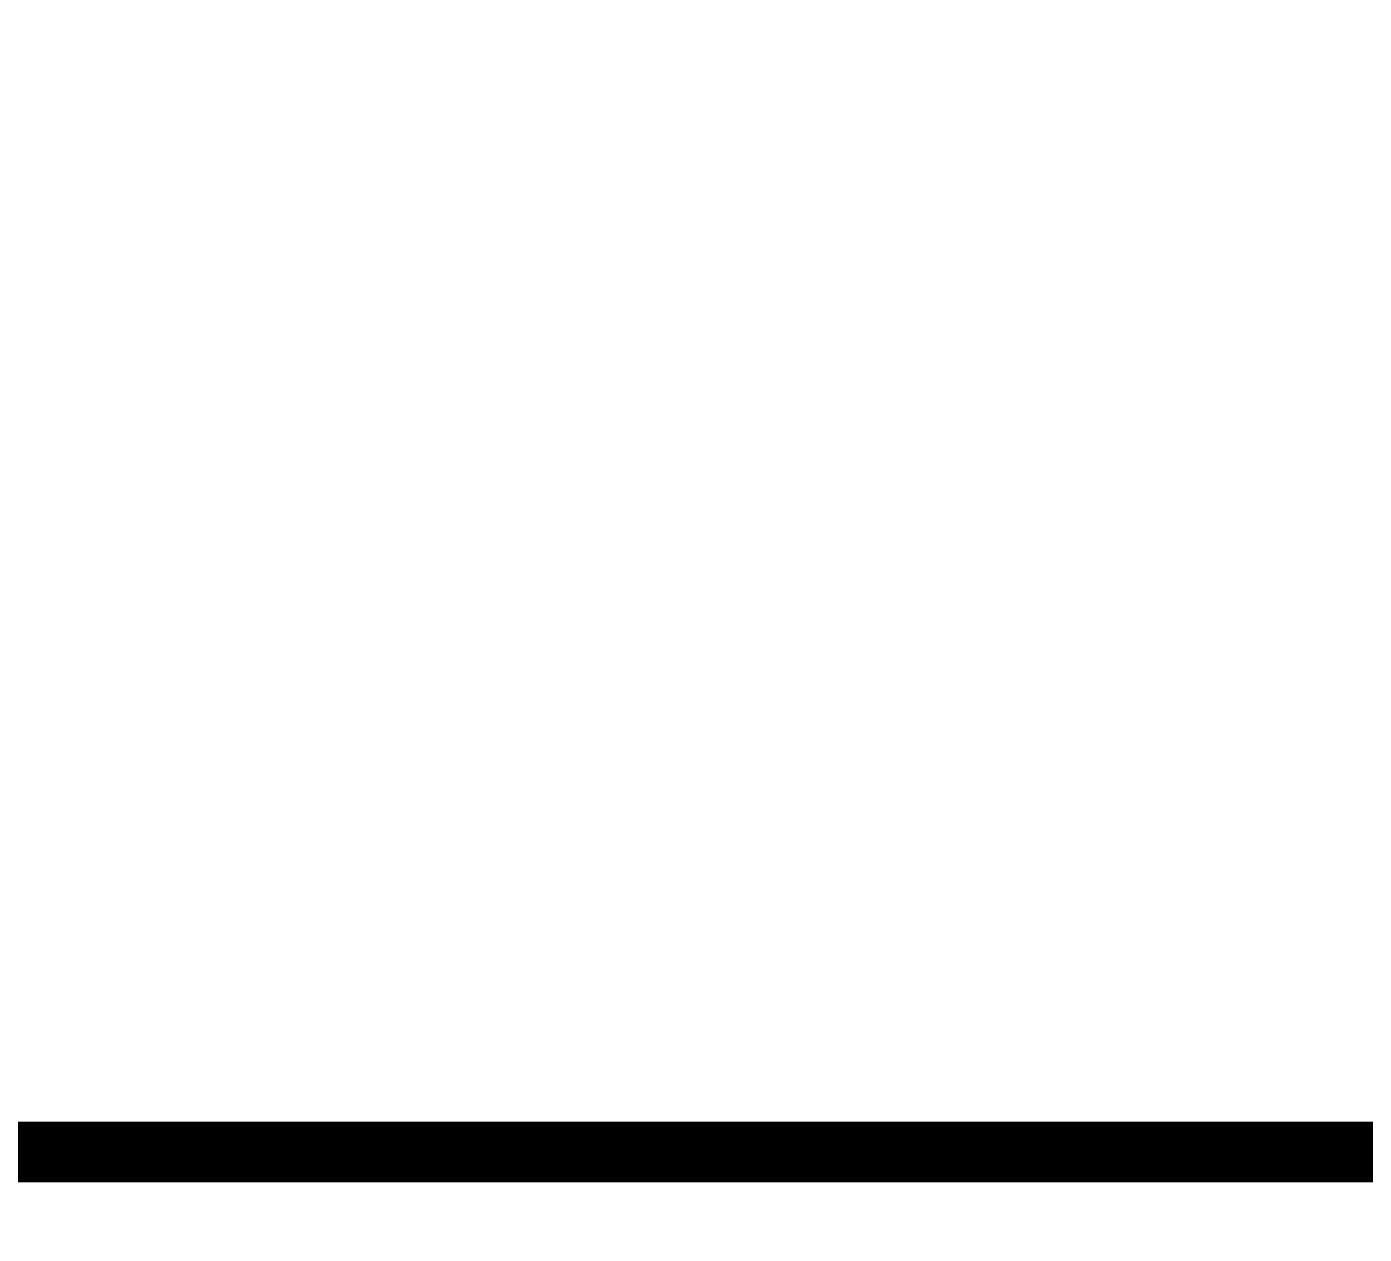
# Model space of a CAD drawing. Header units: millimetres. Extents: x 99 to 211, y 56 to 141.
# Drawn here: x 157.17 to 180.08, y 120.58 to 141.26 of the extents above; entities that cross this region are included whole.
import ezdxf

# ---------------------------------------------------------------- set-up
doc = ezdxf.new("R2010")
doc.units = ezdxf.units.MM
for name, color, linetype in [('InternalPlane1', 76, 'Continuous'), ('InternalPlane2', 16, 'Continuous'), ('TopOverlay', 2, 'Continuous')]:
    doc.layers.add(name, color=color, linetype=linetype)

msp = doc.modelspace()

# ---------------------------------------------------------------- linework, layer by layer
at = {"layer": 'InternalPlane1'}
msp.add_line((100.51, 121.49), (209.49, 121.49), dxfattribs=at)
at = {"layer": 'InternalPlane1', "const_width": 1.016}
msp.add_lwpolyline([(100, 122), (210, 122)], dxfattribs=at)
at = {"layer": 'InternalPlane2'}
msp.add_line((100.51, 121.49), (209.49, 121.49), dxfattribs=at)
at = {"layer": 'InternalPlane2', "const_width": 1.016}
msp.add_lwpolyline([(100, 122), (210, 122)], dxfattribs=at)

# ---------------------------------------------------------------- texts
at = {"layer": 'TopOverlay'}
msp.add_text('b', height=80, rotation=360, dxfattribs=at).set_placement((119, 57))

doc.saveas('drawing.dxf')
